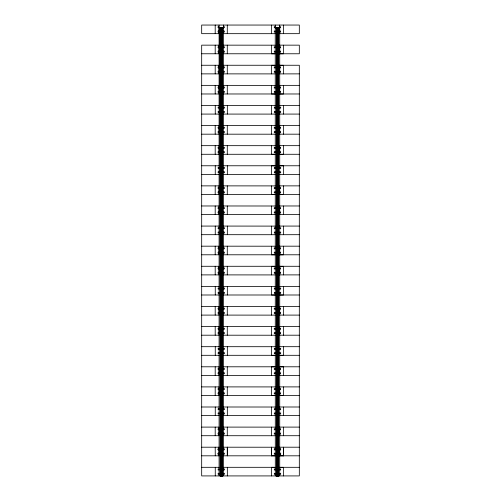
<?xml version="1.0" encoding="UTF-8"?>
<svg xmlns="http://www.w3.org/2000/svg" width="501" height="501" viewBox="0 0 501 501"><rect width="100%" height="100%" fill="white"/><g stroke="black" fill="none" stroke-linecap="round" stroke-linejoin="round"><path stroke-width="0.75" d="M219.031 26.722L218.079 26.722L218.079 27.68L219.031 27.68M223.459 26.722L224.41 26.722L224.41 27.68L223.459 27.68M275.237 26.753L274.285 26.753L274.285 27.712L275.237 27.712M279.664 26.753L280.616 26.753L280.616 27.712L279.664 27.712M223.515 27.924L219.087 27.924L219.087 475.919M275.293 27.95L279.721 27.95L279.721 475.95M219.031 31.031L218.079 31.031L218.079 31.989L219.031 31.989M223.459 31.031L224.41 31.031L224.41 31.989L223.459 31.989M275.237 31.062L274.285 31.062L274.285 32.02L275.237 32.02M279.664 31.062L280.616 31.062L280.616 32.02L279.664 32.02M223.459 33.667L275.237 33.692M279.013 33.667L299.322 33.667L299.322 25.05L201.678 25.05L201.678 33.667L219.031 33.667L219.031 25.05M223.459 45.153L275.237 45.184M279.013 45.153L299.322 45.153L299.322 53.77L279.013 53.77M219.031 46.825L218.079 46.825L218.079 47.783L219.031 47.783M223.459 46.825L224.41 46.825L224.41 47.783L223.459 47.783M275.237 46.856L274.285 46.856L274.285 47.814L275.237 47.814M279.664 46.856L280.616 46.856L280.616 47.814L279.664 47.814M219.031 51.133L218.079 51.133L218.079 52.091L219.031 52.091M223.459 51.133L224.41 51.133L224.41 52.091L223.459 52.091M275.237 51.165L274.285 51.165L274.285 52.123L275.237 52.123M279.664 51.165L280.616 51.165L280.616 52.123L279.664 52.123M201.678 53.77L219.031 53.77L219.031 45.153L201.678 45.153L201.678 475.919L299.322 475.919L299.322 65.255L279.013 65.255M223.459 53.77L275.105 53.77M275.237 53.795L271.41 53.795L271.41 45.184M201.678 65.255L219.031 65.255L219.031 73.872L201.678 73.872M223.459 65.255L275.105 65.255M275.237 65.287L271.41 65.287L271.41 73.897M219.031 66.927L218.079 66.927L218.079 67.886L219.031 67.886M223.459 66.927L224.41 66.927L224.41 67.886L223.459 67.886M275.237 66.959L274.285 66.959L274.285 67.917L275.237 67.917M279.664 66.959L280.616 66.959L280.616 67.917L279.664 67.917M219.031 71.236L218.079 71.236L218.079 72.194L219.031 72.194M223.459 71.236L224.41 71.236L224.41 72.194L223.459 72.194M275.237 71.267L274.285 71.267L274.285 72.225L275.237 72.225M279.664 71.267L280.616 71.267L280.616 72.225L279.664 72.225M223.459 73.872L275.237 73.897M299.322 73.872L279.664 73.897L279.664 65.287L283.497 65.287L283.497 73.897M201.678 85.358L219.031 85.358L219.031 93.975L201.678 93.975M223.459 85.358L275.237 85.389M279.013 85.358L299.322 85.358M219.031 87.03L218.079 87.03L218.079 87.988L219.031 87.988M223.459 87.03L224.41 87.03L224.41 87.988L223.459 87.988M275.237 87.061L274.285 87.061L274.285 88.019L275.237 88.019M279.664 87.061L280.616 87.061L280.616 88.019L279.664 88.019M219.031 91.339L218.079 91.339L218.079 92.297L219.031 92.297M223.459 91.339L224.41 91.339L224.41 92.297L223.459 92.297M275.237 91.37L274.285 91.37L274.285 92.328L275.237 92.328M279.664 91.37L280.616 91.37L280.616 92.328L279.664 92.328M223.459 93.975L275.105 93.975M279.013 93.975L299.322 93.975M275.237 94L271.41 94L271.41 85.389M201.678 105.46L219.087 105.46M223.515 105.46L275.293 105.492M279.013 105.46L299.322 105.46M219.087 107.133L218.135 107.133L218.135 108.091L219.087 108.091M223.515 107.133L224.467 107.133L224.467 108.091L223.515 108.091M275.293 107.164L274.341 107.164L274.341 108.122L275.293 108.122M279.721 107.164L280.679 107.164L280.679 108.122L279.721 108.122M219.087 111.441L218.135 111.441L218.135 112.399L219.087 112.399M223.515 111.441L224.467 111.441L224.467 112.399L223.515 112.399M275.293 111.472L274.341 111.472L274.341 112.431L275.293 112.431M279.721 111.472L280.679 111.472L280.679 112.431L279.721 112.431M201.678 114.078L219.087 114.078M223.515 114.078L275.293 114.103M279.013 114.078L299.322 114.078M201.678 125.563L219.031 125.563L219.031 134.18L201.678 134.18M223.459 125.563L275.237 125.594M279.013 125.563L299.322 125.563M219.031 127.235L218.079 127.235L218.079 128.193L219.031 128.193M223.459 127.235L224.41 127.235L224.41 128.193L223.459 128.193M275.237 127.267L274.285 127.267L274.285 128.225L275.237 128.225M279.664 127.267L280.616 127.267L280.616 128.225L279.664 128.225M219.031 131.544L218.079 131.544L218.079 132.502L219.031 132.502M223.459 131.544L224.41 131.544L224.41 132.502L223.459 132.502M275.237 131.575L274.285 131.575L274.285 132.533L275.237 132.533M279.664 131.575L280.616 131.575L280.616 132.533L279.664 132.533M223.459 134.18L275.237 134.205M279.013 134.18L299.322 134.18M201.678 145.666L219.031 145.666L219.031 154.283M223.459 145.666L275.237 145.697M279.013 145.666L299.322 145.666M219.031 147.338L218.079 147.338L218.079 148.296L219.031 148.296M223.459 147.338L224.41 147.338L224.41 148.296L223.459 148.296M275.237 147.369L274.285 147.369L274.285 148.327L275.237 148.327M279.664 147.369L280.616 147.369L280.616 148.327L279.664 148.327M219.031 151.646L218.079 151.646L218.079 152.605L219.031 152.605M223.459 151.646L224.41 151.646L224.41 152.605L223.459 152.605M275.237 151.678L274.285 151.678L274.285 152.636L275.237 152.636M279.664 151.678L280.616 151.678L280.616 152.636L279.664 152.636M201.678 154.283L219.57 154.283M223.459 154.283L275.237 154.283L271.41 154.308L271.41 145.697M279.013 154.283L299.322 154.283M201.678 165.768L219.087 165.768M223.515 165.768L275.199 165.768M279.013 165.768L299.322 165.768M275.293 165.8L271.467 165.8L271.467 174.411M279.721 165.8L283.553 165.8L283.553 174.411M219.087 167.44L218.135 167.44L218.135 168.399L219.087 168.399M223.515 167.44L224.467 167.44L224.467 168.399L223.515 168.399M275.293 167.472L274.341 167.472L274.341 168.43L275.293 168.43M279.721 167.472L280.679 167.472L280.679 168.43L279.721 168.43M219.087 171.749L218.135 171.749L218.135 172.707L219.087 172.707M223.515 171.749L224.467 171.749L224.467 172.707L223.515 172.707M275.293 171.78L274.341 171.78L274.341 172.739L275.293 172.739M279.721 171.78L280.679 171.78L280.679 172.739L279.721 172.739M201.678 174.386L219.087 174.386M223.515 174.386L275.293 174.411M279.013 174.386L299.322 174.386M201.678 185.871L219.031 185.871L219.031 194.488L201.678 194.488M223.459 185.871L275.237 185.902M279.013 185.871L299.322 185.871M219.031 187.543L218.079 187.543L218.079 188.501L219.031 188.501M223.459 187.543L224.41 187.543L224.41 188.501L223.459 188.501M275.237 187.574L274.285 187.574L274.285 188.533L275.237 188.533M279.664 187.574L280.616 187.574L280.616 188.533L279.664 188.533M219.031 191.852L218.079 191.852L218.079 192.81L219.031 192.81M223.459 191.852L224.41 191.852L224.41 192.81L223.459 192.81M275.237 191.883L274.285 191.883L274.285 192.841L275.237 192.841M279.664 191.883L280.616 191.883L280.616 192.841L279.664 192.841M223.459 194.488L275.199 194.488M279.013 194.488L299.322 194.488M275.237 194.513L271.41 194.513L271.41 185.902M201.678 205.974L219.031 205.974L219.031 214.591L201.678 214.591M223.459 205.974L275.237 206.005M279.013 205.974L299.322 205.974M219.031 207.646L218.079 207.646L218.079 208.604L219.031 208.604M223.459 207.646L224.41 207.646L224.41 208.604L223.459 208.604M275.237 207.677L274.285 207.677L274.285 208.635L275.237 208.635M279.664 207.677L280.616 207.677L280.616 208.635L279.664 208.635M219.031 211.954L218.079 211.954L218.079 212.912L219.031 212.912M223.459 211.954L224.41 211.954L224.41 212.912L223.459 212.912M275.237 211.986L274.285 211.986L274.285 212.944L275.237 212.944M279.664 211.986L280.616 211.986L280.616 212.944L279.664 212.944M223.459 214.591L275.237 214.616M279.013 214.591L299.322 214.591M201.678 226.076L219.087 226.076M223.515 226.076L275.293 226.108M279.013 226.076L299.322 226.076M219.087 227.748L218.135 227.748L218.135 228.706L219.087 228.706M223.515 227.748L224.467 227.748L224.467 228.706L223.515 228.706M275.293 227.78L274.341 227.78L274.341 228.738L275.293 228.738M279.721 227.78L280.679 227.78L280.679 228.738L279.721 228.738M219.087 232.057L218.135 232.057L218.135 233.015L219.087 233.015M223.515 232.057L224.467 232.057L224.467 233.015L223.515 233.015M275.293 232.088L274.341 232.088L274.341 233.046L275.293 233.046M279.721 232.088L280.679 232.088L280.679 233.046L279.721 233.046M201.678 234.687L219.087 234.687M223.515 234.687L275.293 234.719M279.721 234.719L299.322 234.687M201.678 246.179L219.031 246.179L219.031 254.79L201.678 254.79M223.459 246.179L275.237 246.21M279.013 246.179L299.322 246.179M219.031 247.851L218.079 247.851L218.079 248.809L219.031 248.809M223.459 247.851L224.41 247.851L224.41 248.809L223.459 248.809M275.237 247.882L274.285 247.882L274.285 248.84L275.237 248.84M279.664 247.882L280.616 247.882L280.616 248.84L279.664 248.84M219.031 252.16L218.079 252.16L218.079 253.118L219.031 253.118M223.459 252.16L224.41 252.16L224.41 253.118L223.459 253.118M275.237 252.191L274.285 252.191L274.285 253.149L275.237 253.149M279.664 252.191L280.616 252.191L280.616 253.149L279.664 253.149M223.459 254.79L275.105 254.79M279.013 254.79L299.322 254.79M275.237 254.821L271.41 254.821L271.41 246.21M201.678 266.281L219.031 266.281L219.031 274.892L201.678 274.892M223.459 266.281L275.105 266.281M279.013 266.281L299.322 266.281M275.237 266.313L271.41 266.313L271.41 274.924M219.031 267.954L218.079 267.954L218.079 268.912L219.031 268.912M223.459 267.954L224.41 267.954L224.41 268.912L223.459 268.912M275.237 267.985L274.285 267.985L274.285 268.943L275.237 268.943M279.664 267.985L280.616 267.985L280.616 268.943L279.664 268.943M219.031 272.262L218.079 272.262L218.079 273.22L219.031 273.22M223.459 272.262L224.41 272.262L224.41 273.22L223.459 273.22M275.237 272.293L274.285 272.293L274.285 273.252L275.237 273.252M279.664 272.293L280.616 272.293L280.616 273.252L279.664 273.252M223.459 274.892L275.237 274.924M279.013 274.892L299.322 274.892M201.678 286.384L219.087 286.384M223.515 286.384L275.293 286.409M279.013 286.384L299.322 286.384M219.087 288.056L218.135 288.056L218.135 289.014L219.087 289.014M223.515 288.056L224.467 288.056L224.467 289.014L223.515 289.014M275.293 288.088L274.341 288.088L274.341 289.046L275.293 289.046M279.721 288.088L280.679 288.088L280.679 289.046L279.721 289.046M219.087 292.365L218.135 292.365L218.135 293.323L219.087 293.323M223.515 292.365L224.467 292.365L224.467 293.323L223.515 293.323M275.293 292.396L274.341 292.396L274.341 293.354L275.293 293.354M279.721 292.396L280.679 292.396L280.679 293.354L279.721 293.354M201.678 294.995L219.087 294.995M223.515 294.995L275.105 294.995M279.013 294.995L299.322 294.995M275.293 295.026L271.467 295.026L271.467 286.409M279.721 295.026L283.553 295.026L283.553 286.409M201.678 306.487L219.031 306.487L219.031 315.098L201.678 315.098M223.459 306.487L275.237 306.512M279.013 306.487L299.322 306.487M219.031 308.159L218.079 308.159L218.079 309.117L219.031 309.117M223.459 308.159L224.41 308.159L224.41 309.117L223.459 309.117M275.237 308.19L274.285 308.19L274.285 309.148L275.237 309.148M279.664 308.19L280.616 308.19L280.616 309.148L279.664 309.148M219.031 312.467L218.079 312.467L218.079 313.426L219.031 313.426M223.459 312.467L224.41 312.467L224.41 313.426L223.459 313.426M275.237 312.499L274.285 312.499L274.285 313.457L275.237 313.457M279.664 312.499L280.616 312.499L280.616 313.457L279.664 313.457M223.459 315.098L275.237 315.129M279.013 315.098L299.322 315.098M201.678 326.589L219.031 326.589L219.031 335.2L201.678 335.2M223.459 326.589L275.237 326.614M279.013 326.589L299.322 326.589M219.031 328.261L218.079 328.261L218.079 329.22L219.031 329.22M223.459 328.261L224.41 328.261L224.41 329.22L223.459 329.22M275.237 328.293L274.285 328.293L274.285 329.251L275.237 329.251M279.664 328.293L280.616 328.293L280.616 329.251L279.664 329.251M219.031 332.57L218.079 332.57L218.079 333.528L219.031 333.528M223.459 332.57L224.41 332.57L224.41 333.528L223.459 333.528M275.237 332.601L274.285 332.601L274.285 333.56L275.237 333.56M279.664 332.601L280.616 332.601L280.616 333.56L279.664 333.56M223.459 335.2L275.237 335.232M279.013 335.2L299.322 335.2M201.678 346.692L219.087 346.692M222.807 346.692L275.293 346.717M279.013 346.692L299.322 346.692M219.087 348.364L218.135 348.364L218.135 349.322L219.087 349.322M223.515 348.364L224.467 348.364L224.467 349.322L223.515 349.322M275.293 348.395L274.341 348.395L274.341 349.354L275.293 349.354M279.721 348.395L280.679 348.395L280.679 349.354L279.721 349.354M219.087 352.673L218.135 352.673L218.135 353.631L219.087 353.631M223.515 352.673L224.467 352.673L224.467 353.631L223.515 353.631M275.293 352.704L274.341 352.704L274.341 353.662L275.293 353.662M279.721 352.704L280.679 352.704L280.679 353.662L279.721 353.662M201.678 355.303L219.087 355.303M223.515 355.303L275.199 355.303M279.013 355.303L299.322 355.303M275.293 355.334L271.467 355.334L271.467 346.717M279.721 355.334L283.553 355.334L283.553 346.717M201.678 366.795L219.031 366.795L219.031 375.406L201.678 375.406M223.459 366.795L275.199 366.795M279.013 366.795L299.322 366.795M275.237 366.82L271.41 366.82L271.41 375.437M219.031 368.467L218.079 368.467L218.079 369.425L219.031 369.425M223.459 368.467L224.41 368.467L224.41 369.425L223.459 369.425M275.237 368.498L274.285 368.498L274.285 369.456L275.237 369.456M279.664 368.498L280.616 368.498L280.616 369.456L279.664 369.456M219.031 372.775L218.079 372.775L218.079 373.733L219.031 373.733M223.459 372.775L224.41 372.775L224.41 373.733L223.459 373.733M275.237 372.807L274.285 372.807L274.285 373.765L275.237 373.765M279.664 372.807L280.616 372.807L280.616 373.765L279.664 373.765M223.459 375.406L275.237 375.437M279.013 375.406L299.322 375.406M201.678 386.897L219.031 386.897L219.031 395.508L201.678 395.508M223.459 386.897L275.237 386.922M279.013 386.897L299.322 386.897M219.031 388.569L218.079 388.569L218.079 389.527L219.031 389.527M223.459 388.569L224.41 388.569L224.41 389.527L223.459 389.527M275.237 388.601L274.285 388.601L274.285 389.559L275.237 389.559M279.664 388.601L280.616 388.601L280.616 389.559L279.664 389.559M219.031 392.878L218.079 392.878L218.079 393.836L219.031 393.836M223.459 392.878L224.41 392.878L224.41 393.836L223.459 393.836M275.237 392.909L274.285 392.909L274.285 393.867L275.237 393.867M279.664 392.909L280.616 392.909L280.616 393.867L279.664 393.867M223.459 395.508L275.199 395.508M279.877 395.508L299.322 395.508M275.237 395.539L271.41 395.539L271.41 386.922M201.678 407L219.087 407M223.515 407L275.293 407.025M279.013 407L299.322 407M219.087 408.672L218.135 408.672L218.135 409.63L219.087 409.63M223.515 408.672L224.467 408.672L224.467 409.63L223.515 409.63M275.293 408.703L274.341 408.703L274.341 409.661L275.293 409.661M279.721 408.703L280.679 408.703L280.679 409.661L279.721 409.661M219.087 412.981L218.135 412.981L218.135 413.939L219.087 413.939M223.515 412.981L224.467 412.981L224.467 413.939L223.515 413.939M275.293 413.012L274.341 413.012L274.341 413.97L275.293 413.97M279.721 413.012L280.679 413.012L280.679 413.97L279.721 413.97M201.678 415.611L219.087 415.611M223.515 415.611L275.293 415.642M279.013 415.611L299.322 415.611M201.678 427.102L219.031 427.102L219.031 435.713L201.678 435.713M223.459 427.102L275.237 427.128M279.013 427.102L299.322 427.102M219.031 428.775L218.079 428.775L218.079 429.733L219.031 429.733M223.459 428.775L224.41 428.775L224.41 429.733L223.459 429.733M275.237 428.806L274.285 428.806L274.285 429.764L275.237 429.764M279.664 428.806L280.616 428.806L280.616 429.764L279.664 429.764M219.031 433.083L218.079 433.083L218.079 434.041L219.031 434.041M223.459 433.083L224.41 433.083L224.41 434.041L223.459 434.041M275.237 433.115L274.285 433.115L274.285 434.073L275.237 434.073M279.664 433.115L280.616 433.115L280.616 434.073L279.664 434.073M223.459 435.713L275.237 435.745M279.013 435.713L299.322 435.713M201.678 447.205L219.087 447.205M223.459 447.205L275.293 447.23M279.013 447.205L299.322 447.205M219.087 448.877L218.079 448.877L218.079 449.835L219.087 449.835M223.459 448.877L224.467 448.877L224.41 449.835L223.459 449.835M274.285 448.909L275.293 448.909M279.664 448.909L280.679 448.909L280.679 449.867L279.664 449.867M275.293 449.867L274.285 449.867L274.341 448.909M219.087 453.186L218.079 453.186L218.079 454.144L219.087 454.144M223.459 453.186L224.467 453.186L224.41 454.144L223.459 454.144M274.285 453.217L275.293 453.217M279.664 453.217L280.679 453.217L280.679 454.175L279.664 454.175M275.293 454.175L274.285 454.175L274.341 453.217M201.678 455.816L219.087 455.816M223.459 455.816L275.105 455.816M279.013 455.816L299.322 455.816M275.293 455.847L271.41 455.847L271.41 447.23M201.678 467.308L219.087 467.308M223.515 467.308L275.105 467.308M279.013 467.308L299.322 467.308M275.293 467.333L271.467 467.333L271.467 475.95M279.721 467.333L283.553 467.333L283.553 475.95M219.087 468.98L218.135 468.98L218.135 469.938L219.087 469.938M223.515 468.98L224.467 468.98L224.467 469.938L223.515 469.938M275.293 469.011L274.341 469.011L274.341 469.969L275.293 469.969M279.721 469.011L280.679 469.011L280.679 469.969L279.721 469.969M219.087 473.288L218.135 473.288L218.135 474.247L219.087 474.247M223.515 473.288L224.467 473.288L224.467 474.247L223.515 474.247M275.293 473.32L274.341 473.32L274.341 474.278L275.293 474.278M279.721 473.32L280.679 473.32L280.679 474.278L279.721 474.278M276.615 475.95L276.59 27.95M221.304 475.906L221.505 27.924M220.283 27.924L220.409 475.894M283.553 105.492L283.553 114.103M283.553 226.108L283.553 234.719M283.553 407.025L283.553 415.642M283.553 447.23L283.553 455.847L279.664 455.847L279.664 447.23M283.497 25.081L283.497 33.692M283.497 45.184L283.497 53.795L279.664 53.795L279.664 45.184M283.497 85.389L283.497 94L279.664 94L279.664 85.389M283.497 125.594L283.497 134.205M283.497 145.697L283.497 154.308L279.664 154.308L279.664 145.697M283.497 185.902L283.497 194.513L279.664 194.513L279.664 185.902M283.497 206.005L283.497 214.616M283.497 246.21L283.497 254.821L279.664 254.821L279.664 246.21M283.497 274.924L283.497 266.313L279.664 266.313L279.664 274.924M283.497 306.512L283.497 315.129M283.497 326.614L283.497 335.232M283.497 375.437L283.497 366.82L279.664 366.82L279.664 375.437M283.497 386.922L283.497 395.539L279.664 395.539L279.664 386.922M283.497 427.128L283.497 435.745M283.497 447.23L283.497 455.847M280.616 448.909L280.616 449.867M280.616 453.217L280.616 454.175M279.664 25.081L279.664 33.692M279.664 125.594L279.664 134.205M279.664 206.005L279.664 214.616M279.664 306.512L279.664 315.129M279.664 326.614L279.664 335.232M279.664 427.128L279.664 435.745M278.688 27.95L278.688 475.95M278.631 27.95L278.587 475.95M278.525 27.95L278.506 475.95M278.406 27.95L278.406 475.95M278.305 27.95L278.305 475.95M278.212 27.95L278.212 475.95M278.111 27.95L278.111 475.95M278.011 27.95L278.011 475.95M277.911 27.95L277.811 475.95M277.711 27.95L277.711 475.95L277.51 27.95M277.31 27.95L277.31 475.95M277.21 27.95L277.21 475.95M277.109 27.95L277.109 475.95M277.009 27.95L277.009 475.95M276.909 27.95L276.909 475.95M276.809 27.95L276.809 475.95M276.709 27.95L276.709 475.95M276.42 27.95L276.37 475.95M276.314 27.95L276.32 475.95M275.237 25.081L275.293 475.95M271.467 105.492L271.467 114.103M271.467 226.108L271.467 234.719M271.467 407.025L271.467 415.642M271.467 447.23L271.467 455.847M271.41 25.081L271.41 33.692M271.41 125.594L271.41 134.205M271.41 206.005L271.41 214.616M271.41 306.512L271.41 315.129M271.41 326.614L271.41 335.232M271.41 427.128L271.41 435.745M227.341 105.46L227.341 114.078M227.341 165.768L227.341 174.386M227.341 226.076L227.341 234.687M227.341 286.384L227.341 294.995M227.341 346.692L227.341 355.303M227.341 407L227.341 415.611M227.341 447.205L227.341 455.816M227.341 467.308L227.341 475.919M227.285 25.05L227.285 33.667M227.285 45.153L227.285 53.77M227.285 65.255L227.285 73.872M227.285 85.358L227.285 93.975M227.285 125.563L227.285 134.18M227.285 145.666L227.285 154.283M227.285 185.871L227.285 194.488M227.285 205.974L227.285 214.591M227.285 246.179L227.285 254.79M227.285 266.281L227.285 274.892M227.285 306.487L227.285 315.098M227.285 326.589L227.285 335.2M227.285 366.795L227.285 375.406M227.285 386.897L227.285 395.508M227.285 427.102L227.285 435.713M227.285 447.205L227.285 455.816M223.459 25.05L223.515 475.919M222.3 27.924L222.363 475.919M222.2 27.924L222.2 475.919M222.1 27.924L222.1 475.919M221.999 27.924L221.999 475.919M221.905 27.924L221.905 475.919M221.805 27.924L221.805 475.919M221.705 27.924L221.705 475.919M221.605 27.924L221.605 475.919M221.304 27.924L221.304 475.919M221.104 27.924L221.104 475.919M221.004 27.924L221.004 475.919M220.903 27.924L220.903 475.919M220.803 27.924L220.803 475.919M220.703 27.924L220.703 475.919M220.603 27.924L220.603 475.919M220.409 27.924L220.409 475.919L220.196 27.924M220.114 27.924L220.108 475.919M219.031 447.205L219.031 455.816M218.135 448.877L218.135 449.835M218.135 453.186L218.135 454.144M215.198 25.05L215.198 33.667M215.198 45.153L215.198 53.77M215.198 65.255L215.198 73.872M215.198 85.358L215.198 93.975M215.261 105.46L215.261 114.078M215.198 125.563L215.198 134.18M215.198 145.666L215.198 154.283M215.261 165.768L215.261 174.386M215.198 185.871L215.198 194.488M215.198 205.974L215.198 214.591M215.261 226.076L215.261 234.687M215.198 246.179L215.198 254.79M215.198 266.281L215.198 274.892M215.261 286.384L215.261 294.995M215.198 306.487L215.198 315.098M215.198 326.589L215.198 335.2M215.261 346.692L215.261 355.303M215.198 366.795L215.198 375.406M215.198 386.897L215.198 395.508M215.261 407L215.261 415.611M215.198 427.102L215.198 435.713M215.198 447.205L215.261 455.816M215.261 467.308L215.261 475.919M222.5 475.919L222.488 27.924L222.457 475.919"/></g></svg>
